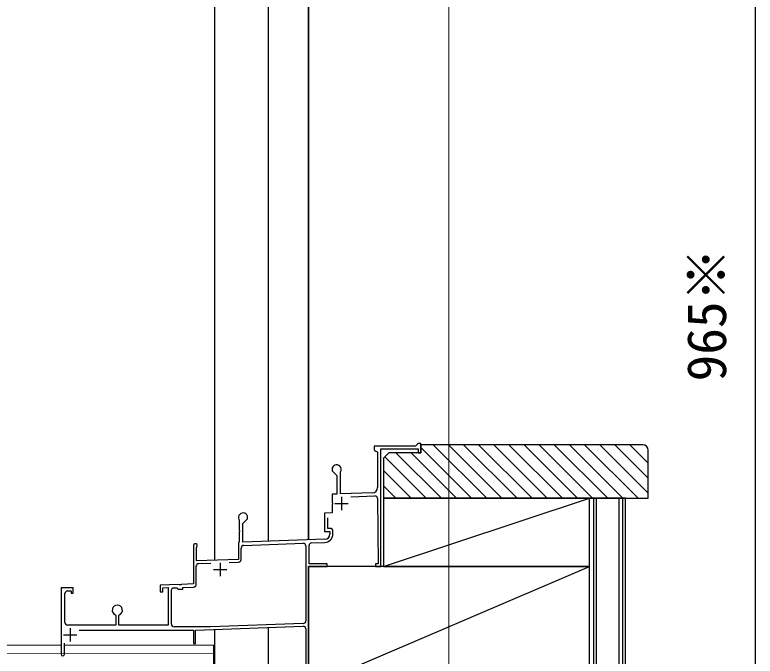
# Model space of a CAD drawing. Units: millimetres, scale not verified. Extents: x -875 to 875, y -1305 to 1298.
# Drawn here: x -123.3 to 153.5, y 469.2 to 709.1 of the extents above; entities that cross this region are included whole.
import ezdxf
from ezdxf.enums import TextEntityAlignment as Align

# ---------------------------------------------------------------- set-up
doc = ezdxf.new("R2010")
doc.units = ezdxf.units.MM
doc.header["$LTSCALE"] = 8
for name, color, linetype in [('0-2_YKK_11', 7, 'Continuous'), ('0-6_YKK_D', 6, 'Continuous'), ('0-8_YSS_K', 3, 'Continuous')]:
    doc.layers.add(name, color=color, linetype=linetype)
doc.layers.add('0-4_YKK_12', color=2, linetype='Continuous', lineweight=18)
doc.styles.add('ＭＳ ゴシック', font='')
doc.styles.get('ＭＳ ゴシック').set_extended_font_data('MS Gothic')

msp = doc.modelspace()

# ---------------------------------------------------------------- linework, layer by layer
at = {"layer": '0-2_YKK_11'}
for p, q in [((-1.199, 528.8), (-1.199, 523.8)), ((2.262, 528.842), (11.274, 529.157)), ((-4.699, 526.758), (-4.579, 526.575)), ((-4.579, 526.025), (-4.699, 525.842)), ((-4.579, 526.575), (-4.579, 526.025)), ((-3.699, 526.3), (1.301, 526.3)), ((-39.499, 516.458), (-39.379, 516.275)), ((-39.379, 515.725), (-39.499, 515.542)), ((-39.379, 516.275), (-39.379, 515.725)), ((-4.399, 514.922), (-4.399, 516)), ((-38.699, 505.387), (-38.699, 509.669)), ((-37.734, 510.668), (-15.534, 511.443)), ((-14.499, 510.444), (-14.499, 482.409)), ((-12.334, 511.555), (-7.487, 511.724)), ((-54.534, 503.868), (-50.021, 504.026)), ((-46.499, 504.1), (-46.499, 499.1)), ((-43.155, 504.265), (-39.664, 504.387)), ((-55.499, 496.036), (-55.499, 502.869)), ((-48.999, 501.6), (-43.999, 501.6)), ((-61.77, 495.932), (-61.957, 496.046)), ((-61.22, 495.952), (-61.77, 495.932)), ((-61.041, 496.078), (-61.22, 495.952)), ((-64.799, 481.2), (-64.799, 494.061)), ((-64.128, 494.76), (-62.81, 494.816)), ((-62.81, 494.816), (-62.499, 494.526)), ((-62.499, 494.526), (-62.189, 494.237)), ((-104.599, 481.8), (-104.599, 492.6)), ((-85.733, 484.648), (-85.549, 484.371)), ((-102.599, 479.7), (-102.599, 474.7)), ((-105.099, 477.2), (-100.099, 477.2)), ((-104.799, 469.9), (-104.799, 474.027))]:
    msp.add_line(p, q, dxfattribs=at)
for points in [[(12.309, 528.165), (12.493, 503.8), (11.501, 503.8), (11.501, 502.8), (13.501, 502.8), (13.501, 546.8), (27.501, 546.8), (27.501, 545.3), (28.501, 545.3), (28.501, 548.8), (27.501, 548.8), (26.501, 547.8), (11.001, 547.8), (11.001, 546.8)], [(12.001, 545.8), (12.301, 545.5), (12.301, 532.325)], [(-4.699, 539.1), (-4.699, 538.6), (-2.899, 536.8), (-2.899, 529.863), (-4.699, 529.8), (-4.699, 526.758)], [(10.371, 530.326), (-1.499, 529.912), (-1.499, 538.228), (-1.469, 538.359)], [(-4.699, 525.842), (-4.699, 522.8), (-7.499, 522.702), (-7.499, 515.8), (-5.499, 515.8), (-5.499, 514.926)], [(-7.429, 512.927), (-38.099, 511.856), (-38.099, 518.8), (-36.299, 520.6), (-36.299, 521.1)], [(-5.399, 517), (-6.299, 517), (-6.299, 521)], [(-39.529, 520.359), (-39.499, 520.228), (-39.499, 516.458)], [(-39.499, 515.542), (-39.499, 511.807), (-39.506, 511.807), (-39.699, 511.607), (-39.699, 505.387), (-55.399, 504.838), (-55.399, 509.886), (-55.309, 510.1)], [(-56.499, 510.6), (-56.499, 496.237), (-61.041, 496.078)], [(-13.499, 448.4), (-13.499, 502.8), (-6.499, 502.8), (-6.499, 503.8), (-13.299, 503.8), (-13.299, 510.556)], [(-61.957, 496.046), (-68.999, 495.8), (-68.999, 493.3), (-67.999, 493.3), (-67.999, 494.834), (-65.999, 494.904), (-65.999, 480.8), (-84.449, 480.8), (-84.449, 484.371), (-84.265, 484.648)], [(-103.599, 493.6), (-102.299, 493.6), (-102.299, 492.8), (-101.499, 492.8), (-101.499, 494.8), (-105.999, 494.8), (-105.999, 469.9)], [(-62.189, 494.237), (-60.499, 494.296), (-60.499, 494.896), (-56.464, 495.037)], [(-85.549, 484.371), (-85.549, 480.8), (-103.599, 480.8)], [(-99.242, 479), (-56.499, 479), (-56.499, 474), (-55.799, 474), (-55.799, 479), (-15.534, 480.406)], [(-15.464, 481.409), (-50.089, 480.2), (-63.799, 480.2)], [(-14.499, 479.407), (-14.499, 448.966), (-14.566, 448.777)]]:
    msp.add_lwpolyline(points, dxfattribs=at)
for centre, radius, start, end in [((12.001, 546.8), 1, 180.00002, 269.9988), ((-2.999, 539.1), 1.7, 334.15907, 180.00002), ((10.301, 532.325), 2, 271.9979, 0), ((11.309, 528.157), 1, 0.43419, 91.99794), ((-37.999, 521.1), 1.7, 0, 205.84242), ((-7.599, 514.922), 3.2, 272.00002, 0), ((-7.499, 514.926), 2, 271.99997, 0), ((-5.399, 516), 1, 0, 89.99998), ((-55.799, 510.6), 0.7, 314.42726, 180.00002), ((-37.699, 509.669), 1, 92.00001, 179.99996), ((-15.499, 510.444), 1, 0, 92.00001), ((-12.299, 510.556), 1, 92.00001, 180.00002), ((-54.499, 502.869), 1, 92.00001, 180.00002), ((-39.699, 505.387), 1, 272.00002, 359.99993), ((-56.499, 496.036), 1, 271.99997, 0), ((-103.599, 492.6), 1, 89.99998, 180.00002), ((-64.099, 494.061), 0.7, 92.39002, 180.00002), ((-84.999, 486.4), 1.9, 292.72723, 247.27088), ((-103.599, 481.8), 1, 180.00002, 270), ((-15.499, 482.409), 1, 272.00002, 0), ((-63.799, 481.2), 1, 180.00002, 270), ((-15.499, 479.407), 1, 0, 92.00001), ((-105.399, 469.9), 0.6, 180.00002, 0)]:
    msp.add_arc(centre, radius, start, end, dxfattribs=at)
at = {"layer": '0-4_YKK_12'}
for p, q in [((39.001, -28.7), (39.001, 949.1)), ((-105.999, 473.3), (-328.5, 473.3)), ((-49, 473.3), (-104.799, 473.3)), ((-49, 465.3), (-49, 473.3)), ((-48.5, 470.3), (-328.5, 469.994))]:
    msp.add_line(p, q, dxfattribs=at)
at = {"layer": '0-6_YKK_D'}
msp.add_line((153.501, 750.301), (153.501, 465.3), dxfattribs=at)
at = {"layer": '0-8_YSS_K'}
for p, q in [((-48.499, 505.079), (-48.499, 949.1)), ((-28.499, 512.191), (-28.499, 949.1)), ((-13.499, 949.1), (-13.499, 550.8)), ((-28.499, 512.191), (-28.499, 797.971)), ((-13.499, 512.715), (-13.499, 797.971)), ((-13.499, 550.8), (-13.499, 512.715)), ((33.133, 548.3), (53.133, 528.3)), ((38.79, 548.3), (58.79, 528.3)), ((44.447, 548.3), (64.447, 528.3)), ((50.104, 548.3), (70.104, 528.3)), ((55.761, 548.3), (75.761, 528.3)), ((61.418, 548.3), (81.418, 528.3)), ((67.075, 548.3), (87.075, 528.3)), ((72.731, 548.3), (92.731, 528.3)), ((78.388, 548.3), (98.388, 528.3)), ((84.045, 548.3), (104.045, 528.3)), ((89.702, 548.3), (109.702, 528.3)), ((95.359, 548.3), (113.501, 530.158)), ((101.016, 548.3), (113.501, 535.815)), ((106.673, 548.3), (113.501, 541.472)), ((28.501, 547.276), (47.477, 528.3)), ((15.003, 543.803), (30.506, 528.3)), ((19.163, 545.3), (36.163, 528.3)), ((24.82, 545.3), (41.82, 528.3)), ((14.501, 538.648), (24.849, 528.3)), ((14.501, 532.991), (19.192, 528.3)), ((14.501, 502.8), (91.501, 528.3)), ((91.501, -28.7), (91.501, 528.3)), ((91.501, -28.7), (91.501, 528.3)), ((105.001, 528.3), (91.501, 528.3)), ((93.001, 528.3), (93.001, -28.7)), ((94.001, 528.3), (94.001, -28.7)), ((102.501, 528.3), (102.501, -28.7)), ((104.001, -28.7), (104.001, 528.3)), ((105.001, -28.7), (105.001, 528.3)), ((91.501, 502.8), (-13.499, 502.8)), ((-13.499, 457.8), (91.501, 502.8)), ((-13.499, 502.5), (-13.499, -32.2)), ((-13.499, 255.8), (-13.499, 502.5)), ((-48.499, 255.8), (-48.499, 479.255)), ((-28.499, 255.8), (-28.499, 479.953))]:
    msp.add_line(p, q, dxfattribs=at)
for points in [[(111.501, 548.3), (28.501, 548.3), (28.501, 545.3), (16.501, 545.3), (14.501, 543.3), (14.501, 528.3)], [(14.501, 528.3), (113.501, 528.3), (113.501, 546.3)], [(-13.499, 502.8), (-13.499, 457.8), (91.501, 457.8)], [(-13.499, 255.8), (-28.499, 255.8), (-28.499, 479.953)]]:
    msp.add_lwpolyline(points, dxfattribs=at)
msp.add_lwpolyline([(14.501, 502.8), (91.501, 502.8), (91.501, 528.3), (14.501, 528.3)], close=True, dxfattribs=at)
msp.add_arc((111.501, 546.3), 2, 0, 89.99998, dxfattribs=at)

# ---------------------------------------------------------------- texts
at = {"layer": '0-6_YKK_D', "style": 'ＭＳ ゴシック'}
msp.add_text('965※', height=14.66, rotation=90, dxfattribs=at).set_placement((147.024, 572.005), align=Align.BOTTOM_LEFT)

doc.saveas('drawing.dxf')
